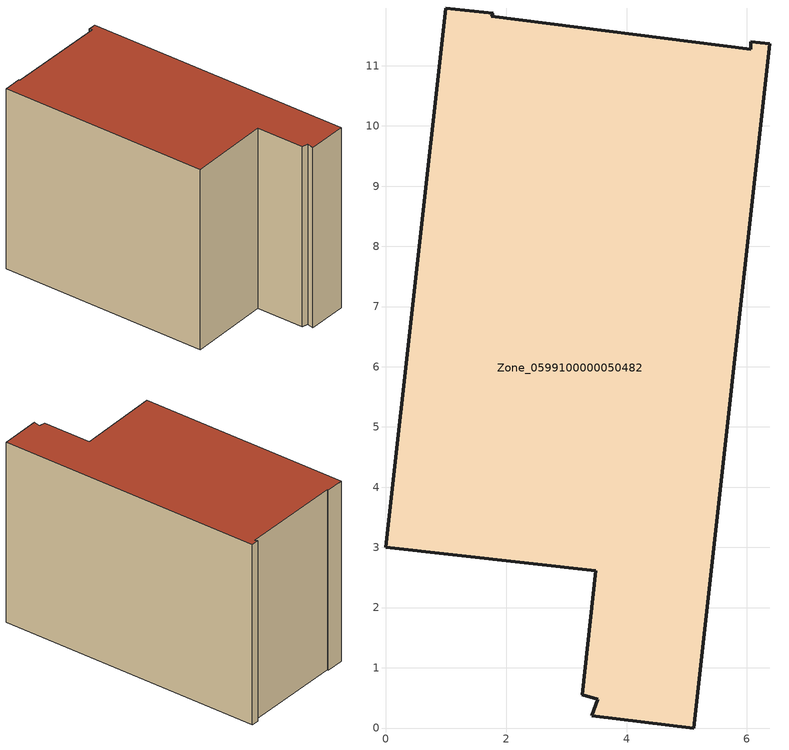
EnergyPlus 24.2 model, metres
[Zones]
Zone_0599100000050482
 floor ground (C_G): 6.38,11.37 5.12,0 3.42,0.2 3.52,0.47 3.27,0.55 3.49,2.62 0,3 1,11.96 1.79,11.87 1.75,11.82 6.06,11.28 6.06,11.4 z0
 wall outside (C_F): 5.12,0 6.38,11.37 6.06,11.4 6.06,11.28 1.75,11.82 1.79,11.87 1,11.96 0,3 3.49,2.62 3.27,0.55 3.52,0.47 3.42,0.2 5.12,0 z0:7.94
 roof outside (C_R): 3.52,0.47 3.42,0.2 5.12,0 6.38,11.37 6.06,11.4 6.06,11.28 1.75,11.82 1.79,11.87 1,11.96 0,3 3.49,2.62 3.27,0.55 z7.94
[BUILDING]
Pand.0599100000050482: North Axis=0; Terrain=City; Loads Convergence Tolerance Value=0.04; Temperature Convergence Tolerance Value=0.4; Solar Distribution=FullExterior; Maximum Number of Warmup Days=25; Minimum Number of Warmup Days=1
[Site:Location]
Rotterdam.The.Hague.AP_ZH_NLD Design_Conditions: Latitude=51.96; Longitude=4.45; Time Zone=1; Elevation=-4.5
[SITE:GROUNDTEMPERATURE:BUILDINGSURFACE]
18, 18, 18, 18, 18, 18, 18, 18, 18, 18, 18, 18
[MATERIAL] Thermal Absorptance=0.9; Solar Absorptance=0.7; Visible Absorptance=0.7
Name | Roughness | Thickness | Conductivity | Density | Specific Heat
G.TI.1975-1991 | MediumSmooth | 0.15 | 0.288461 | 540 | 1210
F.TI.1975-1991 | Rough | 0.3 | 0.230769 | 1920 | 840
R.TI.1975-1991 | MediumRough | 0.2 | 0.153846 | 1500 | 1000
[CONSTRUCTION]
C_G: G.TI.1975-1991
C_F: F.TI.1975-1991
C_R: R.TI.1975-1991
[ZONE]
Zone_0599100000050482: Type=1; Multiplier=1; Ceiling Height=Autocalculate; Volume=Autocalculate; Floor Area=autocalculate; Part of Total Floor Area=Yes
[ZONEINFILTRATION:DESIGNFLOWRATE]
Infil_Zone_0599100000050482: Zone or ZoneList or Space or SpaceList=Zone_0599100000050482; Schedule=AlwaysOn; Design Flow Rate Calculation Method=Flow/Area; Flow Rate per Floor Area=0.003; Constant Term Coefficient=1; Temperature Term Coefficient=0; Velocity Term Coefficient=0; Velocity Squared Term Coefficient=0
[HVACTEMPLATE:ZONE:IDEALLOADSAIRSYSTEM]
Zone_0599100000050482: Maximum Heating Supply Air Temperature=50; Minimum Cooling Supply Air Temperature=13; Maximum Heating Supply Air Humidity Ratio=0.0156; Minimum Cooling Supply Air Humidity Ratio=0.0077; Heating Limit=NoLimit; Cooling Limit=NoLimit; Dehumidification Control Type=ConstantSensibleHeatRatio; Cooling Sensible Heat Ratio=0.7; Dehumidification Setpoint=60; Humidification Control Type=None; Humidification Setpoint=30; Outdoor Air Method=None; Outdoor Air Flow Rate per Person=0.00944; Outdoor Air Flow Rate per Zone Floor Area=0; Outdoor Air Flow Rate per Zone=0; Demand Controlled Ventilation Type=None; Outdoor Air Economizer Type=NoEconomizer; Heat Recovery Type=None; Sensible Heat Recovery Effectiveness=0.7; Latent Heat Recovery Effectiveness=0.65
[ZONECONTROL:THERMOSTAT]
ThermostatControl_Zone_0599100000050482: Zone or ZoneList=Zone_0599100000050482; Control Type Schedule=DualSetpointControlType; Control 1=Thermostat_Zone_0599100000050482; Temperature Difference Between Cutout And Setpoint=0
[THERMOSTATSETPOINT:DUALSETPOINT]
Thermostat_Zone_0599100000050482: Heating Setpoint Temperature Schedule=HeatingSetpoint_Zone_0599100000050482; Cooling Setpoint Temperature Schedule=CoolingSetpoint_Zone_0599100000050482
[SCHEDULE:COMPACT]
HeatingSetpoint_Zone_0599100000050482: Through: 12/31, For: AllDays, Until: 24:00, 21
CoolingSetpoint_Zone_0599100000050482: Through: 12/31, For: AllDays, Until: 24:00, 24
DualSetpointControlType: Through: 12/31, For: AllDays, Until: 24:00, 4
AlwaysOn: Through: 12/31, For: AllDays, Until: 24:00, 1
